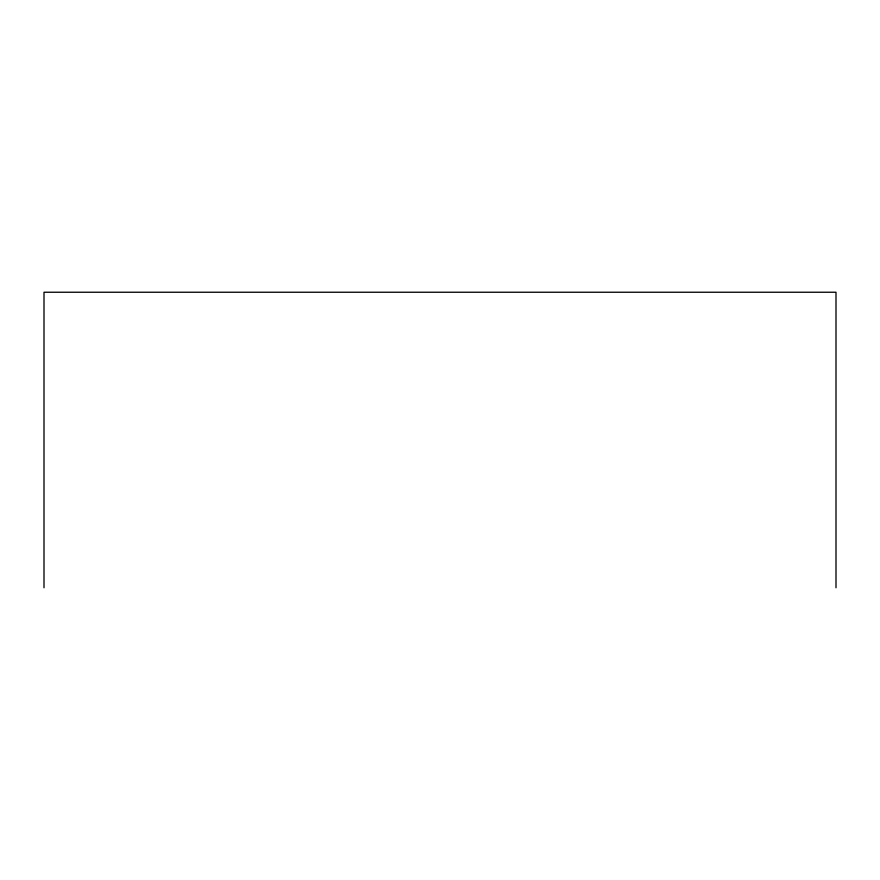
<?xml version="1.0" encoding="UTF-8"?>
<svg xmlns="http://www.w3.org/2000/svg" width="880" height="880" viewBox="0 0 880 880"><rect width="100%" height="100%" fill="white"/><g stroke="black" fill="none" stroke-linecap="round" stroke-linejoin="round"><path stroke-width="1.32" d="M836 587.763L836 292.237L44 292.237L44 587.763"/></g></svg>
